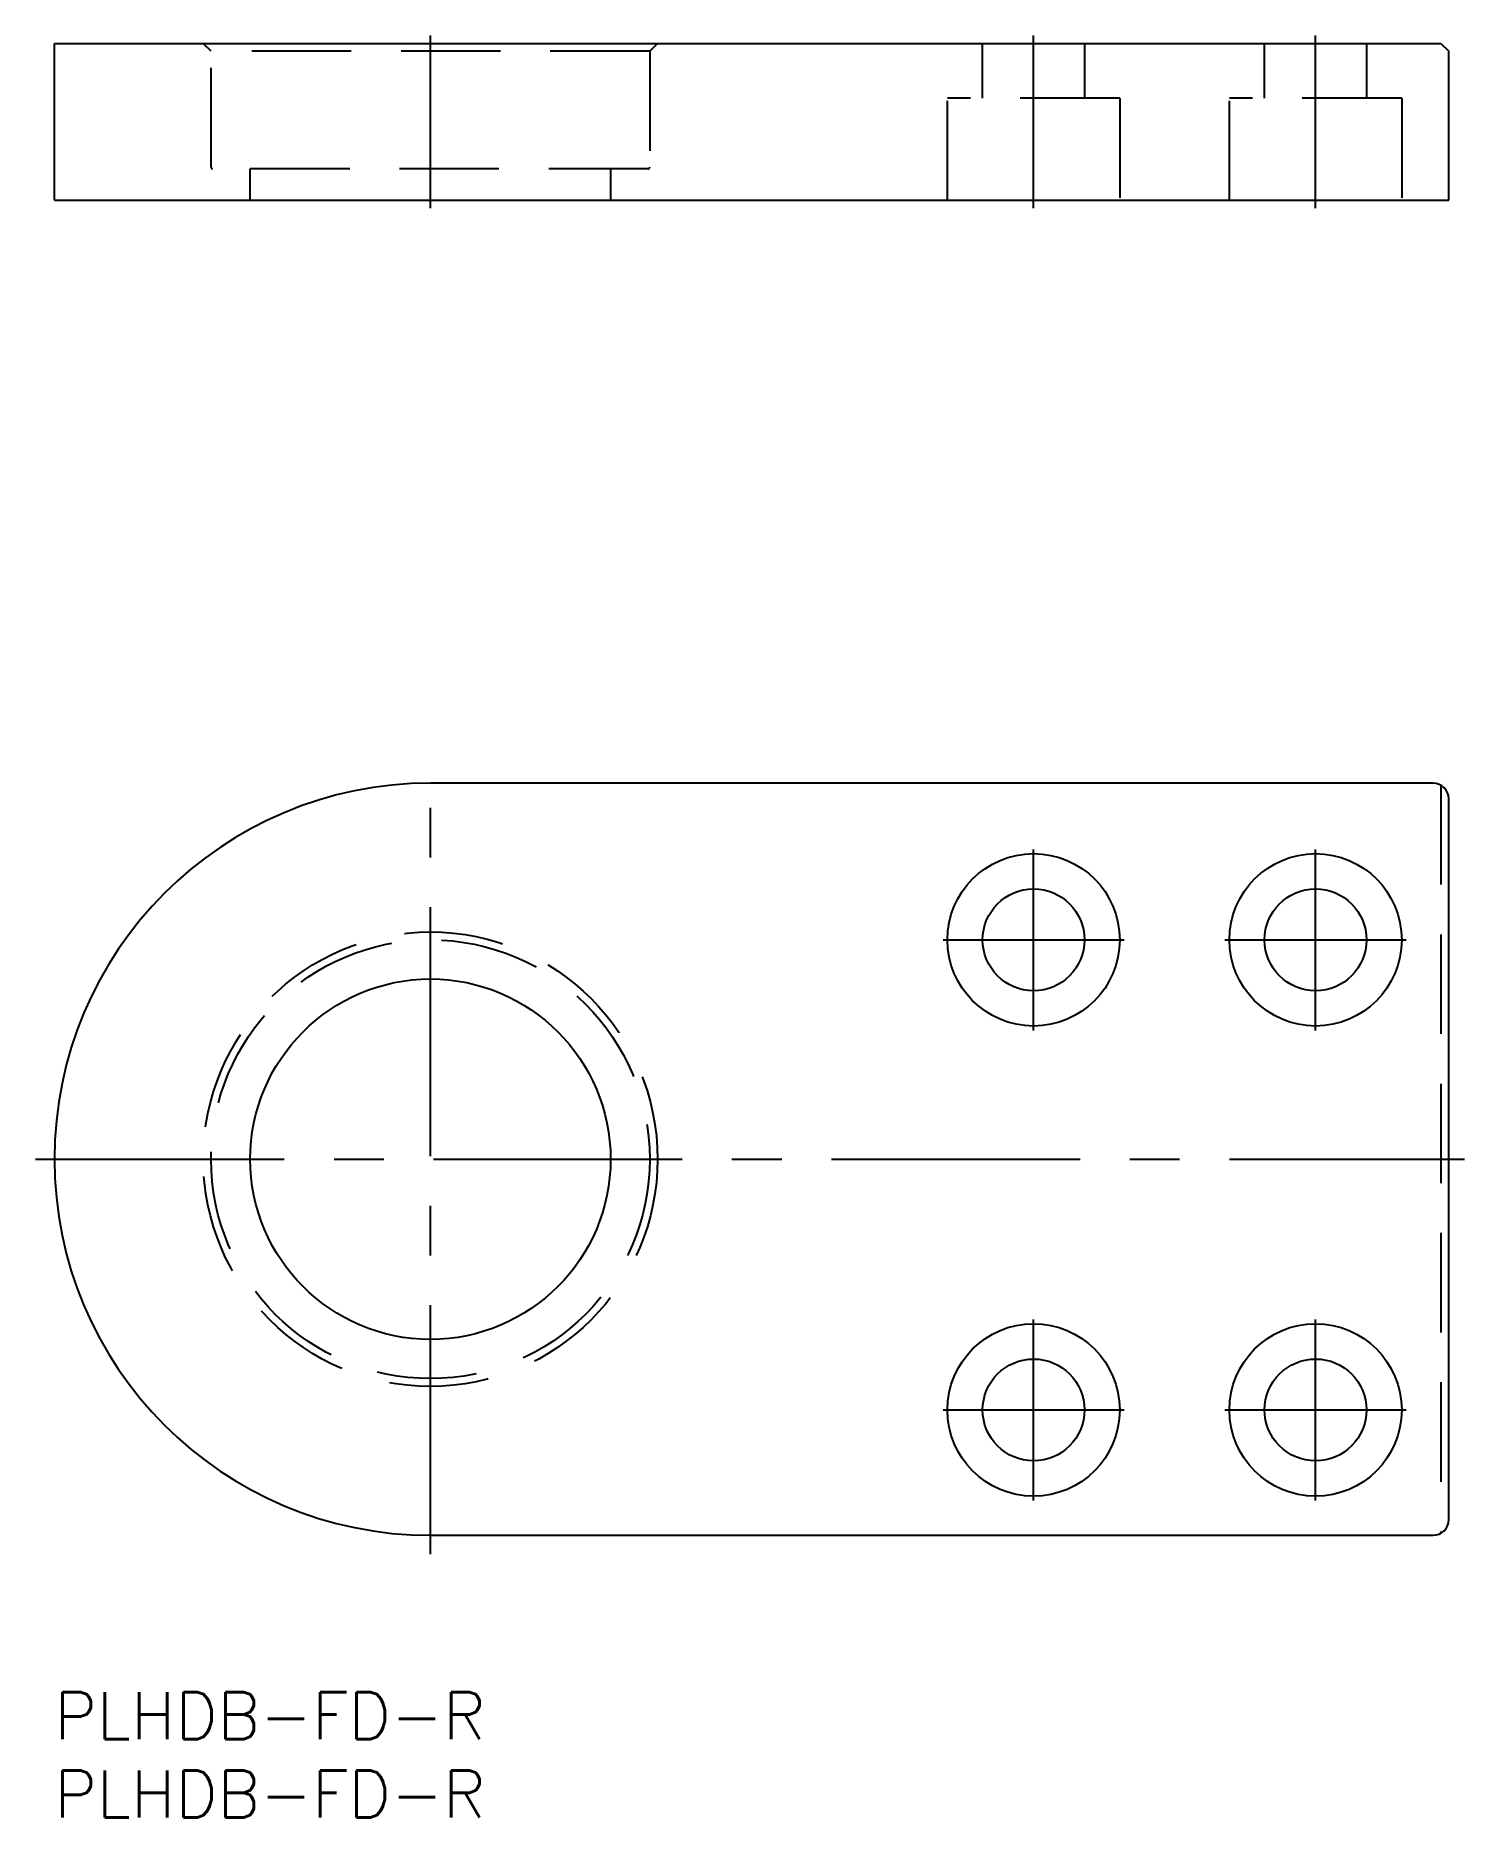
# Model space of a CAD drawing. Extents: x -1 to 90, y -8 to 106.
import ezdxf

# ---------------------------------------------------------------- set-up
doc = ezdxf.new("R2010")
doc.units = 0
doc.header["$LTSCALE"] = 0.5
doc.linetypes.add('CENTER', pattern=[50.8, 31.75, -6.35, 6.35, -6.35])
doc.linetypes.add('DASHED', pattern=[19.05, 12.7, -6.35])
for name, color, linetype in [('MSM_CENTER', 1, 'CENTER'), ('MSM_CONTINUOUS', 7, 'CONTINUOUS'), ('MSM_DASHED', 4, 'DASHED'), ('MSM_PART_NUMBER', 7, 'CONTINUOUS')]:
    doc.layers.add(name, color=color, linetype=linetype)
doc.styles.get("Standard").update_dxf_attribs({"font": 'txt.shx', "height": 3, "bigfont": 'bigfont.shx'})

msp = doc.modelspace()

# ---------------------------------------------------------------- linework, layer by layer
at = {"layer": 'MSM_CENTER'}
for p, q in [((24, 94.7), (24, 105.7)), ((62.5, 94.7), (62.5, 105.7)), ((80.5, 94.7), (80.5, 105.7)), ((24, 8.8), (24, 59.2)), ((62.5, 42.22), (62.5, 53.77)), ((80.5, 42.22), (80.5, 53.77)), ((56.72, 48), (68.28, 48)), ((74.72, 48), (86.28, 48)), ((-1.2, 34), (90, 34)), ((62.5, 12.22), (62.5, 23.77)), ((80.5, 12.22), (80.5, 23.77)), ((56.72, 18), (68.28, 18)), ((74.72, 18), (86.28, 18))]:
    msp.add_line(p, q, dxfattribs=at)
at = {"layer": 'MSM_CONTINUOUS'}
for p, q in [((0, 95.2), (0, 105.2)), ((0, 105.2), (88.5, 105.2)), ((88.5, 105.2), (89, 104.7)), ((89, 95.2), (89, 104.7)), ((0, 95.2), (89, 95.2)), ((88, 58), (24, 58)), ((89, 11), (89, 57)), ((24, 10), (88, 10))]:
    msp.add_line(p, q, dxfattribs=at)
for centre, radius in [((62.5, 48), 5.5), ((80.5, 48), 5.5), ((62.5, 48), 3.25), ((80.5, 48), 3.25), ((24, 34), 11.5), ((62.5, 18), 5.5), ((80.5, 18), 5.5), ((62.5, 18), 3.25), ((80.5, 18), 3.25)]:
    msp.add_circle(centre, radius, dxfattribs=at)
for centre, radius, start, end in [((24, 34), 24, 90, 270), ((88, 57), 1, 0, 90), ((88, 11), 1, 270, 0)]:
    msp.add_arc(centre, radius, start, end, dxfattribs=at)
at = {"layer": 'MSM_DASHED'}
for p, q in [((10, 104.7), (9.5, 105.2)), ((10, 97.3), (10, 104.7)), ((38, 104.7), (10, 104.7)), ((38.5, 105.2), (38, 104.7)), ((38, 104.7), (38, 97.3)), ((59.25, 101.7), (59.25, 105.2)), ((65.75, 105.2), (65.75, 101.7)), ((77.25, 101.7), (77.25, 105.2)), ((83.75, 105.2), (83.75, 101.7)), ((57, 95.2), (57, 101.7)), ((68, 101.7), (57, 101.7)), ((68, 101.7), (68, 95.2)), ((75, 95.2), (75, 101.7)), ((86, 101.7), (75, 101.7)), ((86, 101.7), (86, 95.2)), ((37.9, 97.2), (10.1, 97.2)), ((12.5, 95.2), (12.5, 97.2)), ((35.5, 97.2), (35.5, 95.2)), ((88.5, 57.87), (88.5, 10.13))]:
    msp.add_line(p, q, dxfattribs=at)
for radius in [14.5, 14]:
    msp.add_circle((24, 34), radius, dxfattribs=at)
for centre, start, end in [((10.1, 97.3), 180, 270), ((37.9, 97.3), 270, 360)]:
    msp.add_arc(centre, 0.1, start, end, dxfattribs=at)

# ---------------------------------------------------------------- texts
at = {"layer": 'MSM_PART_NUMBER'}
for p in [(0, -3), (0, -8)]:
    msp.add_text('PLHDB-FD-R', height=3, dxfattribs=at).set_placement(p)

doc.saveas('drawing.dxf')
